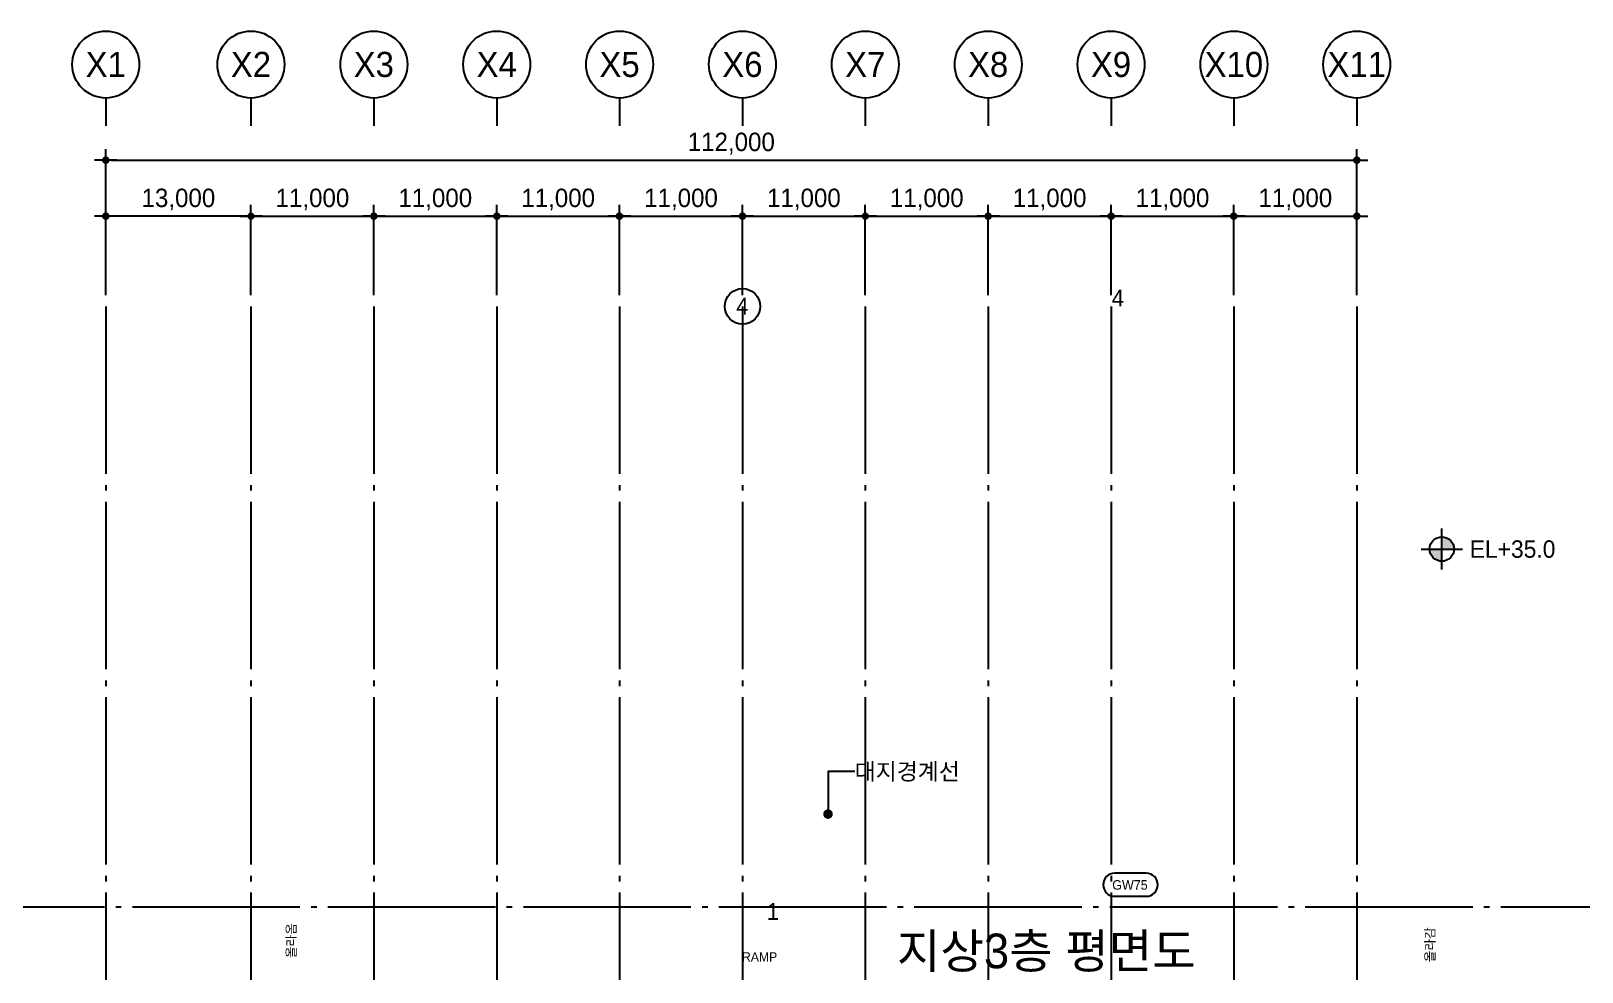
# Model space of a CAD drawing. Header units: millimetres. Extents: x 252735598 to 255219468, y 503852592 to 504847014.
# Drawn here: x 254553680 to 254692535, y 504036252 to 504120528 of the extents above; entities that cross this region are included whole.
import ezdxf
from ezdxf.enums import TextEntityAlignment as Align

# ---------------------------------------------------------------- set-up
doc = ezdxf.new("R2010")
doc.units = ezdxf.units.MM
doc.linetypes.add('CEN', pattern=[35, 30, -2, 1, -2])
for name, color, linetype in [('4A.TEC CEN', 1, 'CEN'), ('4A.TEC DIM', 7, 'Continuous'), ('4A.TEC TEXT', 7, 'Continuous'), ('4A.TEC TEXT 1', 3, 'Continuous'), ('4A.TEC TEXT 2', 3, 'Continuous'), ('4A.TEC 심볼', 7, 'Continuous'), ('㈜SE&C TEXT 1', 3, 'Continuous')]:
    doc.layers.add(name, color=color, linetype=linetype)
doc.styles.add('돋움', font='')
doc.styles.get('돋움').set_extended_font_data('돋움')
doc.dimstyles.new('DIM_600(외부치수)', dxfattribs={"dimscale": 400, "dimtxt": 3.299999999999998, "dimasz": 1, "dimexe": 2, "dimexo": 2, "dimgap": 1, "dimtad": 1, "dimdec": 0, "dimdsep": 46, "dimlunit": 6, "dimtxsty": '돋움', "dimblk1": 'DIMDOT', "dimblk2": 'DIMDOT', "dimsah": 1, "dimcen": 2.5, "dimdle": 1.5, "dimclrd": 8, "dimclre": 8, "dimclrt": 3, "dimadec": 0, "dimazin": 0, "dimtfac": 1, "dimtdec": 0, "dimtix": 1, "dimtmove": 2, "dimatfit": 3, "dimldrblk": 'DIMDOT', "dimfxl": 1, "dimtvp": 1, "dimtolj": 1, "dimtzin": 0, "dimarcsym": 0})

# ---------------------------------------------------------------- blocks, each defined once
blk = doc.blocks.new('DIMDOT')
at = {"color": 0}
blk.add_line((-2, 0), (2, 0), dxfattribs=at)
for radius in [0.5, 0.25]:
    blk.add_circle((0, 0), radius, dxfattribs=at)
blk = doc.blocks.new('*D94')
at = {"layer": '4A.TEC DIM', "color": 8, "lineweight": -2, "transparency": 16777216}
for p, q in [((169307.625374347, -38163.16146063805), (169307.625374347, -25068.86295777559)), ((169807.625374347, -26068.86295777559), (280807.625374347, -26068.86295777559)), ((281307.625374347, -38163.16146063805), (281307.625374347, -25068.86295777559))]:
    blk.add_line(p, q, dxfattribs=at)
at = {"layer": 'Defpoints', "color": 0, "transparency": 16777216}
for p in [(281307.625374347, -26068.86295777559), (169307.625374347, -39163.16146063805), (281307.625374347, -39163.16146063805)]:
    blk.add_point(p, dxfattribs=at)
at = {"layer": '4A.TEC DIM', "color": 8, "lineweight": -2, "transparency": 16777216, "xscale": 500, "yscale": 500, "zscale": 500, "rotation": 180}
blk.add_blockref('DIMDOT', (169307.625374347, -26068.86295777559), dxfattribs=at)
at = {"layer": '4A.TEC DIM', "color": 8, "lineweight": -2, "transparency": 16777216, "xscale": 500, "yscale": 500, "zscale": 500}
blk.add_blockref('DIMDOT', (281307.625374347, -26068.86295777559), dxfattribs=at)
at = {"layer": '4A.TEC DIM', "color": 3, "transparency": 16777216, "insert": (225307.625374347, -24583.78833090992), "char_height": 1649.999999999999, "attachment_point": 5, "style": '돋움'}
blk.add_mtext('\\A1;112,000', dxfattribs=at)
blk = doc.blocks.new('ccs122')
at = {"layer": '4A.TEC 심볼'}
blk.add_line((-5.68e-14, 8), (0, 3), dxfattribs=at)
blk.add_circle((-1.137e-13, 14), 6, dxfattribs=at)
at = {"layer": '4A.TEC TEXT 2', "color": 3, "style": '돋움'}
blk.add_attdef('NO', text='', height=4.5, dxfattribs=at).set_placement((-0.0061597368079092, 14.01791285492388), align=Align.MIDDLE_CENTER)
blk = doc.blocks.new('*D103')
at = {"layer": '4A.TEC DIM', "color": 8, "lineweight": -2, "transparency": 16777216}
for p, q in [((169307.625374347, -38163.15827715397), (169307.625374347, -30081.58232241869)), ((182307.625374347, -38163.15827715397), (182307.625374347, -30081.58232241869)), ((181807.625374347, -31081.58232241869), (169807.625374347, -31081.58232241869))]:
    blk.add_line(p, q, dxfattribs=at)
at = {"layer": 'Defpoints', "color": 0, "transparency": 16777216}
for p in [(169307.625374347, -31081.58232241869), (169307.625374347, -39163.15827715397), (182307.625374347, -39163.15827715397)]:
    blk.add_point(p, dxfattribs=at)
at = {"layer": '4A.TEC DIM', "color": 8, "lineweight": -2, "transparency": 16777216, "xscale": 500, "yscale": 500, "zscale": 500, "rotation": 180}
blk.add_blockref('DIMDOT', (169307.625374347, -31081.58232241869), dxfattribs=at)
at = {"layer": '4A.TEC DIM', "color": 8, "lineweight": -2, "transparency": 16777216, "xscale": 500, "yscale": 500, "zscale": 500}
blk.add_blockref('DIMDOT', (182307.625374347, -31081.58232241869), dxfattribs=at)
at = {"layer": '4A.TEC DIM', "color": 3, "transparency": 16777216, "insert": (175807.625374347, -29596.50769555302), "char_height": 1649.999999999999, "attachment_point": 5, "style": '돋움'}
blk.add_mtext('\\A1;13,000', dxfattribs=at)
blk = doc.blocks.new('*D105')
at = {"layer": '4A.TEC DIM', "color": 8, "lineweight": -2, "transparency": 16777216}
for p, q in [((270307.6253770292, -38163.15827715397), (270307.6253770292, -30081.58232241869)), ((281307.625374347, -38163.15827715397), (281307.625374347, -30081.58232241869)), ((270807.6253770292, -31081.58232241869), (280807.625374347, -31081.58232241869))]:
    blk.add_line(p, q, dxfattribs=at)
at = {"layer": 'Defpoints', "color": 0, "transparency": 16777216}
for p in [(281307.625374347, -31081.58232241869), (270307.6253770292, -39163.15827715397), (281307.625374347, -39163.15827715397)]:
    blk.add_point(p, dxfattribs=at)
at = {"layer": '4A.TEC DIM', "color": 8, "lineweight": -2, "transparency": 16777216, "xscale": 500, "yscale": 500, "zscale": 500, "rotation": 180}
blk.add_blockref('DIMDOT', (270307.6253770292, -31081.58232241869), dxfattribs=at)
at = {"layer": '4A.TEC DIM', "color": 8, "lineweight": -2, "transparency": 16777216, "xscale": 500, "yscale": 500, "zscale": 500}
blk.add_blockref('DIMDOT', (281307.625374347, -31081.58232241869), dxfattribs=at)
at = {"layer": '4A.TEC DIM', "color": 3, "transparency": 16777216, "insert": (275807.6253756881, -29596.50769555302), "char_height": 1649.999999999999, "attachment_point": 5, "style": '돋움'}
blk.add_mtext('\\A1;11,000', dxfattribs=at)
blk = doc.blocks.new('*D106')
at = {"layer": '4A.TEC DIM', "color": 8, "lineweight": -2, "transparency": 16777216}
for p, q in [((259307.6253770292, -38163.15827715397), (259307.6253770292, -30081.58232241869)), ((270307.625374347, -38163.15827715397), (270307.625374347, -30081.58232241869)), ((259807.6253770292, -31081.58232241869), (269807.625374347, -31081.58232241869))]:
    blk.add_line(p, q, dxfattribs=at)
at = {"layer": 'Defpoints', "color": 0, "transparency": 16777216}
for p in [(270307.625374347, -31081.58232241869), (259307.6253770292, -39163.15827715397), (270307.625374347, -39163.15827715397)]:
    blk.add_point(p, dxfattribs=at)
at = {"layer": '4A.TEC DIM', "color": 8, "lineweight": -2, "transparency": 16777216, "xscale": 500, "yscale": 500, "zscale": 500, "rotation": 180}
blk.add_blockref('DIMDOT', (259307.6253770292, -31081.58232241869), dxfattribs=at)
at = {"layer": '4A.TEC DIM', "color": 8, "lineweight": -2, "transparency": 16777216, "xscale": 500, "yscale": 500, "zscale": 500}
blk.add_blockref('DIMDOT', (270307.625374347, -31081.58232241869), dxfattribs=at)
at = {"layer": '4A.TEC DIM', "color": 3, "transparency": 16777216, "insert": (264807.6253756881, -29596.50769555302), "char_height": 1649.999999999999, "attachment_point": 5, "style": '돋움'}
blk.add_mtext('\\A1;11,000', dxfattribs=at)
blk = doc.blocks.new('*D107')
at = {"layer": '4A.TEC DIM', "color": 8, "lineweight": -2, "transparency": 16777216}
for p, q in [((248307.6253770292, -38163.15827727318), (248307.6253770292, -30081.5823225379)), ((259307.625374347, -38163.15827727318), (259307.625374347, -30081.5823225379)), ((248807.6253770292, -31081.5823225379), (258807.625374347, -31081.5823225379))]:
    blk.add_line(p, q, dxfattribs=at)
at = {"layer": 'Defpoints', "color": 0, "transparency": 16777216}
for p in [(259307.625374347, -31081.5823225379), (248307.6253770292, -39163.15827727318), (259307.625374347, -39163.15827727318)]:
    blk.add_point(p, dxfattribs=at)
at = {"layer": '4A.TEC DIM', "color": 8, "lineweight": -2, "transparency": 16777216, "xscale": 500, "yscale": 500, "zscale": 500, "rotation": 180}
blk.add_blockref('DIMDOT', (248307.6253770292, -31081.5823225379), dxfattribs=at)
at = {"layer": '4A.TEC DIM', "color": 8, "lineweight": -2, "transparency": 16777216, "xscale": 500, "yscale": 500, "zscale": 500}
blk.add_blockref('DIMDOT', (259307.625374347, -31081.5823225379), dxfattribs=at)
at = {"layer": '4A.TEC DIM', "color": 3, "transparency": 16777216, "insert": (253807.6253756881, -29596.50769567223), "char_height": 1649.999999999999, "attachment_point": 5, "style": '돋움'}
blk.add_mtext('\\A1;11,000', dxfattribs=at)
blk = doc.blocks.new('*D108')
at = {"layer": '4A.TEC DIM', "color": 8, "lineweight": -2, "transparency": 16777216}
for p, q in [((237307.6253770292, -38163.15827739239), (237307.6253770292, -30081.58232265711)), ((248307.625374347, -38163.15827739239), (248307.625374347, -30081.58232265711)), ((237807.6253770292, -31081.58232265711), (247807.625374347, -31081.58232265711))]:
    blk.add_line(p, q, dxfattribs=at)
at = {"layer": 'Defpoints', "color": 0, "transparency": 16777216}
for p in [(248307.625374347, -31081.58232265711), (237307.6253770292, -39163.15827739239), (248307.625374347, -39163.15827739239)]:
    blk.add_point(p, dxfattribs=at)
at = {"layer": '4A.TEC DIM', "color": 8, "lineweight": -2, "transparency": 16777216, "xscale": 500, "yscale": 500, "zscale": 500, "rotation": 180}
blk.add_blockref('DIMDOT', (237307.6253770292, -31081.58232265711), dxfattribs=at)
at = {"layer": '4A.TEC DIM', "color": 8, "lineweight": -2, "transparency": 16777216, "xscale": 500, "yscale": 500, "zscale": 500}
blk.add_blockref('DIMDOT', (248307.625374347, -31081.58232265711), dxfattribs=at)
at = {"layer": '4A.TEC DIM', "color": 3, "transparency": 16777216, "insert": (242807.6253756881, -29596.50769579144), "char_height": 1649.999999999999, "attachment_point": 5, "style": '돋움'}
blk.add_mtext('\\A1;11,000', dxfattribs=at)
blk = doc.blocks.new('*D109')
at = {"layer": '4A.TEC DIM', "color": 8, "lineweight": -2, "transparency": 16777216}
for p, q in [((226307.6253770292, -38163.15827715397), (226307.6253770292, -30081.58232241869)), ((237307.625374347, -38163.15827715397), (237307.625374347, -30081.58232241869)), ((226807.6253770292, -31081.58232241869), (236807.625374347, -31081.58232241869))]:
    blk.add_line(p, q, dxfattribs=at)
at = {"layer": 'Defpoints', "color": 0, "transparency": 16777216}
for p in [(237307.625374347, -31081.58232241869), (226307.6253770292, -39163.15827715397), (237307.625374347, -39163.15827715397)]:
    blk.add_point(p, dxfattribs=at)
at = {"layer": '4A.TEC DIM', "color": 8, "lineweight": -2, "transparency": 16777216, "xscale": 500, "yscale": 500, "zscale": 500, "rotation": 180}
blk.add_blockref('DIMDOT', (226307.6253770292, -31081.58232241869), dxfattribs=at)
at = {"layer": '4A.TEC DIM', "color": 8, "lineweight": -2, "transparency": 16777216, "xscale": 500, "yscale": 500, "zscale": 500}
blk.add_blockref('DIMDOT', (237307.625374347, -31081.58232241869), dxfattribs=at)
at = {"layer": '4A.TEC DIM', "color": 3, "transparency": 16777216, "insert": (231807.6253756881, -29596.50769555302), "char_height": 1649.999999999999, "attachment_point": 5, "style": '돋움'}
blk.add_mtext('\\A1;11,000', dxfattribs=at)
blk = doc.blocks.new('*D110')
at = {"layer": '4A.TEC DIM', "color": 8, "lineweight": -2, "transparency": 16777216}
for p, q in [((215307.6253770292, -38163.15827715397), (215307.6253770292, -30081.58232241869)), ((226307.625374347, -38163.15827715397), (226307.625374347, -30081.58232241869)), ((215807.6253770292, -31081.58232241869), (225807.625374347, -31081.58232241869))]:
    blk.add_line(p, q, dxfattribs=at)
at = {"layer": 'Defpoints', "color": 0, "transparency": 16777216}
for p in [(226307.625374347, -31081.58232241869), (215307.6253770292, -39163.15827715397), (226307.625374347, -39163.15827715397)]:
    blk.add_point(p, dxfattribs=at)
at = {"layer": '4A.TEC DIM', "color": 8, "lineweight": -2, "transparency": 16777216, "xscale": 500, "yscale": 500, "zscale": 500, "rotation": 180}
blk.add_blockref('DIMDOT', (215307.6253770292, -31081.58232241869), dxfattribs=at)
at = {"layer": '4A.TEC DIM', "color": 8, "lineweight": -2, "transparency": 16777216, "xscale": 500, "yscale": 500, "zscale": 500}
blk.add_blockref('DIMDOT', (226307.625374347, -31081.58232241869), dxfattribs=at)
at = {"layer": '4A.TEC DIM', "color": 3, "transparency": 16777216, "insert": (220807.6253756881, -29596.50769555302), "char_height": 1649.999999999999, "attachment_point": 5, "style": '돋움'}
blk.add_mtext('\\A1;11,000', dxfattribs=at)
blk = doc.blocks.new('*D111')
at = {"layer": '4A.TEC DIM', "color": 8, "lineweight": -2, "transparency": 16777216}
for p, q in [((204307.6253770292, -38163.15827715397), (204307.6253770292, -30081.58232241869)), ((215307.625374347, -38163.15827715397), (215307.625374347, -30081.58232241869)), ((204807.6253770292, -31081.58232241869), (214807.625374347, -31081.58232241869))]:
    blk.add_line(p, q, dxfattribs=at)
at = {"layer": 'Defpoints', "color": 0, "transparency": 16777216}
for p in [(215307.625374347, -31081.58232241869), (204307.6253770292, -39163.15827715397), (215307.625374347, -39163.15827715397)]:
    blk.add_point(p, dxfattribs=at)
at = {"layer": '4A.TEC DIM', "color": 8, "lineweight": -2, "transparency": 16777216, "xscale": 500, "yscale": 500, "zscale": 500, "rotation": 180}
blk.add_blockref('DIMDOT', (204307.6253770292, -31081.58232241869), dxfattribs=at)
at = {"layer": '4A.TEC DIM', "color": 8, "lineweight": -2, "transparency": 16777216, "xscale": 500, "yscale": 500, "zscale": 500}
blk.add_blockref('DIMDOT', (215307.625374347, -31081.58232241869), dxfattribs=at)
at = {"layer": '4A.TEC DIM', "color": 3, "transparency": 16777216, "insert": (209807.6253756881, -29596.50769555302), "char_height": 1649.999999999999, "attachment_point": 5, "style": '돋움'}
blk.add_mtext('\\A1;11,000', dxfattribs=at)
blk = doc.blocks.new('*D112')
at = {"layer": '4A.TEC DIM', "color": 8, "lineweight": -2, "transparency": 16777216}
for p, q in [((193307.6253770292, -38163.15827727318), (193307.6253770292, -30081.5823225379)), ((204307.625374347, -38163.15827727318), (204307.625374347, -30081.5823225379)), ((193807.6253770292, -31081.5823225379), (203807.625374347, -31081.5823225379))]:
    blk.add_line(p, q, dxfattribs=at)
at = {"layer": 'Defpoints', "color": 0, "transparency": 16777216}
for p in [(204307.625374347, -31081.5823225379), (193307.6253770292, -39163.15827727318), (204307.625374347, -39163.15827727318)]:
    blk.add_point(p, dxfattribs=at)
at = {"layer": '4A.TEC DIM', "color": 8, "lineweight": -2, "transparency": 16777216, "xscale": 500, "yscale": 500, "zscale": 500, "rotation": 180}
blk.add_blockref('DIMDOT', (193307.6253770292, -31081.5823225379), dxfattribs=at)
at = {"layer": '4A.TEC DIM', "color": 8, "lineweight": -2, "transparency": 16777216, "xscale": 500, "yscale": 500, "zscale": 500}
blk.add_blockref('DIMDOT', (204307.625374347, -31081.5823225379), dxfattribs=at)
at = {"layer": '4A.TEC DIM', "color": 3, "transparency": 16777216, "insert": (198807.6253756881, -29596.50769567223), "char_height": 1649.999999999999, "attachment_point": 5, "style": '돋움'}
blk.add_mtext('\\A1;11,000', dxfattribs=at)
blk = doc.blocks.new('*D113')
at = {"layer": '4A.TEC DIM', "color": 8, "lineweight": -2, "transparency": 16777216}
for p, q in [((182307.625374347, -38163.15827715397), (182307.625374347, -30081.58232241869)), ((193307.6253716648, -38163.15827715397), (193307.6253716648, -30081.58232241869)), ((182807.625374347, -31081.58232241869), (192807.6253716648, -31081.58232241869))]:
    blk.add_line(p, q, dxfattribs=at)
at = {"layer": 'Defpoints', "color": 0, "transparency": 16777216}
for p in [(193307.6253716648, -31081.58232241869), (182307.625374347, -39163.15827715397), (193307.6253716648, -39163.15827715397)]:
    blk.add_point(p, dxfattribs=at)
at = {"layer": '4A.TEC DIM', "color": 8, "lineweight": -2, "transparency": 16777216, "xscale": 500, "yscale": 500, "zscale": 500, "rotation": 180}
blk.add_blockref('DIMDOT', (182307.625374347, -31081.58232241869), dxfattribs=at)
at = {"layer": '4A.TEC DIM', "color": 8, "lineweight": -2, "transparency": 16777216, "xscale": 500, "yscale": 500, "zscale": 500}
blk.add_blockref('DIMDOT', (193307.6253716648, -31081.58232241869), dxfattribs=at)
at = {"layer": '4A.TEC DIM', "color": 3, "transparency": 16777216, "insert": (187807.6253730059, -29596.50769555302), "char_height": 1649.999999999999, "attachment_point": 5, "style": '돋움'}
blk.add_mtext('\\A1;11,000', dxfattribs=at)
blk = doc.blocks.new('FL-LEVEL1')
at = {"layer": '4A.TEC 심볼', "linetype": 'ByBlock'}
h = blk.add_hatch(color=256, dxfattribs=at)
h.paths.add_polyline_path([(295, 174.9999999991269), (295, -8.731149e-10), (470, -8.731149e-10, 0.4142135623730951)])
h.paths.add_polyline_path([(295, -8.731149e-10), (120, -8.731149e-10, 0.4142135623730951), (295, -175.0000000008731)])
for p, q in [((295, -295.0000000002328), (295, 295.0000000001164)), ((0, 0), (590, -5.82077e-11))]:
    blk.add_line(p, q, dxfattribs=at)
blk.add_circle((295, -1.74623e-10), 174.9999999999983, dxfattribs=at)
at = {"layer": '4A.TEC TEXT 2', "color": 3, "linetype": 'ByBlock', "style": '돋움'}
blk.add_attdef('FL', text='', height=250.0000000000001, dxfattribs=at).set_placement((695, 0), align=Align.MIDDLE_LEFT)
blk = doc.blocks.new('dwg9CDF')
at = {"layer": '4A.TEC 심볼', "color": 3, "linetype": 'ByBlock'}
ref = blk.add_blockref('FL-LEVEL1', (287074.9301715493, -60898.19624531269, 36666.21667055928), dxfattribs=dict(at, xscale=6.250000000000405, yscale=6.250000000000405, zscale=6.250000000000405))
ref.add_attrib('FL', 'EL+35.0', dxfattribs={"layer": '4A.TEC TEXT 1', "color": 3, "linetype": 'ByBlock', "height": 1562.500000000101, "style": '돋움'}).set_placement((291418.6801715493, -60898.19624531269, 36666.21667055928), align=Align.MIDDLE_LEFT)
blk = doc.blocks.new('dwgFD3B')
at = {"layer": '4A.TEC CEN', "color": 250, "ltscale": 500}
blk.add_line((49194.51359510422, -92936.83478701115, -3333.333333333334), (357999.999995023, -92936.83478701115, -3333.333333333334), dxfattribs=at)
at = {"layer": '4A.TEC CEN', "color": 250, "ltscale": 500, "elevation": -3333.333333333334}
for points in [[(169307.625374347, -39163.15827703476), (169307.625374347, -267000.000000298)], [(182307.625374347, -39163.15827703476), (182307.625374347, -267000.000000298)], [(193307.625374347, -39163.15827703476), (193307.625374347, -267000.000000298)], [(204307.625374347, -39163.15827703476), (204307.625374347, -267000.000000298)], [(215307.625374347, -39163.15827703476), (215307.625374347, -267000.000000298)], [(226307.625374347, -39163.15827703476), (226307.625374347, -267000.000000298)], [(237307.625374347, -39163.15827703476), (237307.625374347, -267000.000000298)], [(248307.625374347, -39163.15827703476), (248307.625374347, -267000.000000298)], [(259307.625374347, -39163.15827703476), (259307.625374347, -267000.000000298)], [(270307.625374347, -39163.15827703476), (270307.625374347, -267000.000000298)], [(281307.625374347, -39163.15827703476), (281307.625374347, -267000.000000298)]]:
    blk.add_lwpolyline(points, dxfattribs=at)
at = {"layer": '4A.TEC 심볼'}
ref = blk.add_blockref('ccs122', (169307.625374347, -24500.00636065006, 1666.216670559274), dxfattribs=dict(at, xscale=499.9999977496833, yscale=499.9999977496833, zscale=499.9999977496833))
ref.add_attrib('NO', 'X1', dxfattribs={"layer": '0', "color": 3, "height": 2249.999989873575, "style": '돋움'}).set_placement((169304.5455059707, -17491.04996472597, 1666.216670559274), align=Align.MIDDLE_CENTER)
ref = blk.add_blockref('ccs122', (182307.6253770292, -24499.99999326468, -3333.783329440732), dxfattribs=dict(at, xscale=499.9999977496833, yscale=499.9999977496833, zscale=499.9999977496833))
ref.add_attrib('NO', 'X2', dxfattribs={"layer": '0', "color": 3, "height": 2249.999989873575, "style": '돋움'}).set_placement((182304.5455086231, -17491.04359734058, -3333.783329440732), align=Align.MIDDLE_CENTER)
ref = blk.add_blockref('ccs122', (193307.6253770292, -24499.99999386072, -3333.783329440732), dxfattribs=dict(at, xscale=499.9999977496833, yscale=499.9999977496833, zscale=499.9999977496833))
ref.add_attrib('NO', 'X3', dxfattribs={"layer": '0', "color": 3, "height": 2249.999989873575, "style": '돋움'}).set_placement((193304.5455086529, -17491.04359787703, -3333.783329440732), align=Align.MIDDLE_CENTER)
ref = blk.add_blockref('ccs122', (204307.6253770292, -24499.99999350309, -3333.783329440732), dxfattribs=dict(at, xscale=499.9999977496833, yscale=499.9999977496833, zscale=499.9999977496833))
ref.add_attrib('NO', 'X4', dxfattribs={"layer": '0', "color": 3, "height": 2249.999989873575, "style": '돋움'}).set_placement((204304.5455086529, -17491.04359769821, -3333.783329440732), align=Align.MIDDLE_CENTER)
ref = blk.add_blockref('ccs122', (215307.625377059, -24499.99999350309, -3333.783329440732), dxfattribs=dict(at, xscale=499.9999977496833, yscale=499.9999977496833, zscale=499.9999977496833))
ref.add_attrib('NO', 'X5', dxfattribs={"layer": '0', "color": 3, "height": 2249.999989873575, "style": '돋움'}).set_placement((215304.5455086529, -17491.04359769821, -3333.783329440732), align=Align.MIDDLE_CENTER)
ref = blk.add_blockref('ccs122', (226307.6253770292, -24499.99999350309, -3333.783329440732), dxfattribs=dict(at, xscale=499.9999977496833, yscale=499.9999977496833, zscale=499.9999977496833))
ref.add_attrib('NO', 'X6', dxfattribs={"layer": '0', "color": 3, "height": 2249.999989873575, "style": '돋움'}).set_placement((226304.5455086231, -17491.04359769821, -3333.783329440732), align=Align.MIDDLE_CENTER)
ref = blk.add_blockref('ccs122', (237307.6253770292, -24499.99362617731, -3333.783329440732), dxfattribs=dict(at, xscale=499.9999977496833, yscale=499.9999977496833, zscale=499.9999977496833))
ref.add_attrib('NO', 'X7', dxfattribs={"layer": '0', "color": 3, "height": 2249.999989873575, "style": '돋움'}).set_placement((237304.5455086529, -17491.03723037243, -3333.783329440732), align=Align.MIDDLE_CENTER)
ref = blk.add_blockref('ccs122', (248307.6253770292, -24499.99680989981, -3333.783329440732), dxfattribs=dict(at, xscale=499.9999977496833, yscale=499.9999977496833, zscale=499.9999977496833))
ref.add_attrib('NO', 'X8', dxfattribs={"layer": '0', "color": 3, "height": 2249.999989873575, "style": '돋움'}).set_placement((248304.5455086231, -17491.04041403532, -3333.783329440732), align=Align.MIDDLE_CENTER)
ref = blk.add_blockref('ccs122', (259307.6253770292, -24499.99362617731, -3333.783329440732), dxfattribs=dict(at, xscale=499.9999977496833, yscale=499.9999977496833, zscale=499.9999977496833))
ref.add_attrib('NO', 'X9', dxfattribs={"layer": '0', "color": 3, "height": 2249.999989873575, "style": '돋움'}).set_placement((259304.5455086529, -17491.03723019361, -3333.783329440732), align=Align.MIDDLE_CENTER)
ref = blk.add_blockref('ccs122', (270307.6253770292, -24499.99999326468, -3333.783329440731), dxfattribs=dict(at, xscale=499.9999977496833, yscale=499.9999977496833, zscale=499.9999977496833))
ref.add_attrib('NO', 'X10', dxfattribs={"layer": '0', "color": 3, "height": 2249.999989873575, "style": '돋움'}).set_placement((270304.5455086231, -17491.04359728098, -3333.783329440732), align=Align.MIDDLE_CENTER)
ref = blk.add_blockref('ccs122', (281307.6253770292, -24499.99999326468, -3333.783329440731), dxfattribs=dict(at, xscale=499.9999977496833, yscale=499.9999977496833, zscale=499.9999977496833))
ref.add_attrib('NO', 'X11', dxfattribs={"layer": '0', "color": 3, "height": 2249.999989873575, "style": '돋움'}).set_placement((281304.5455086231, -17491.04359728098, -3333.783329440732), align=Align.MIDDLE_CENTER)
at = {"layer": '4A.TEC DIM'}
for base, p1, p2, picture, middle in [((281307.625374347, -26068.86295777559, 1666.216670559274), (169307.625374347, -39163.16146063805, 1666.216670559274), (281307.625374347, -39163.16146063805, 1666.216670559274), '*D94', (225307.625374347, -24583.78833090992, 1666.216670559274)), ((169307.625374347, -31081.58232241869, 1666.216670559274), (182307.625374347, -39163.15827715397, 1666.216670559274), (169307.625374347, -39163.15827715397, 1666.216670559274), '*D103', (175807.625374347, -29596.50769555302, 1666.216670559274))]:
    dim = blk.add_linear_dim(base=base, p1=p1, p2=p2, dimstyle='DIM_600(외부치수)', override={"dimscale": 500, "dimdec": 1, "dimtxsty": '돋움', "dimblk1": 'DIMDOT', "dimblk2": 'DIMDOT'}, dxfattribs=at)
    dim.commit()
    dim.dimension.update_dxf_attribs({"geometry": picture, "text_midpoint": middle})
for base, p1, p2, picture, middle in [((193307.6253716648, -31081.58232241869, 1666.666666666672), (182307.625374347, -39163.15827715397, 1666.666666666672), (193307.6253716648, -39163.15827715397, 1666.666666666672), '*D113', (187807.6253730059, -29596.50769555302, 1666.666666666672)), ((204307.625374347, -31081.5823225379, 6666.216670559279), (193307.6253770292, -39163.15827727318, 6666.216670559281), (204307.625374347, -39163.15827727318, 6666.216670559281), '*D112', (198807.6253756881, -29596.50769567223, 6666.216670559279)), ((215307.625374347, -31081.58232241869, 1666.216670559274), (204307.6253770292, -39163.15827715397, 1666.216670559274), (215307.625374347, -39163.15827715397, 1666.216670559274), '*D111', (209807.6253756881, -29596.50769555302, 1666.216670559274)), ((226307.625374347, -31081.58232241869, 1666.216670559274), (215307.6253770292, -39163.15827715397, 1666.216670559274), (226307.625374347, -39163.15827715397, 1666.216670559274), '*D110', (220807.6253756881, -29596.50769555302, 1666.216670559274)), ((237307.625374347, -31081.58232241869, 1666.216670559274), (226307.6253770292, -39163.15827715397, 1666.216670559274), (237307.625374347, -39163.15827715397, 1666.216670559274), '*D109', (231807.6253756881, -29596.50769555302, 1666.216670559274)), ((248307.625374347, -31081.58232265711, 11666.21667055928), (237307.6253770292, -39163.15827739239, 11666.21667055928), (248307.625374347, -39163.15827739239, 11666.21667055928), '*D108', (242807.6253756881, -29596.50769579144, 11666.21667055928)), ((259307.625374347, -31081.5823225379, 6666.216670559279), (248307.6253770292, -39163.15827727318, 6666.216670559281), (259307.625374347, -39163.15827727318, 6666.216670559281), '*D107', (253807.6253756881, -29596.50769567223, 6666.216670559279)), ((270307.625374347, -31081.58232241869, 1666.216670559274), (259307.6253770292, -39163.15827715397, 1666.216670559274), (270307.625374347, -39163.15827715397, 1666.216670559274), '*D106', (264807.6253756881, -29596.50769555302, 1666.216670559274)), ((281307.625374347, -31081.58232241869, 1666.216670559274), (270307.6253770292, -39163.15827715397, 1666.216670559274), (281307.625374347, -39163.15827715397, 1666.216670559274), '*D105', (275807.6253756881, -29596.50769555302, 1666.216670559274))]:
    dim = blk.add_linear_dim(base=base, p1=p1, p2=p2, angle=180, dimstyle='DIM_600(외부치수)', override={"dimscale": 500, "dimdec": 1, "dimtxsty": '돋움', "dimblk1": 'DIMDOT', "dimblk2": 'DIMDOT'}, dxfattribs=at)
    dim.commit()
    dim.dimension.update_dxf_attribs({"geometry": picture, "text_midpoint": middle})

msp = doc.modelspace()

# ---------------------------------------------------------------- linework, layer by layer
at = {"layer": '4A.TEC 심볼', "color": 1, "elevation": 3332.883337225936}
msp.add_lwpolyline([(254627421.1550353, 504054201.6401214), (254625033.8171061, 504054201.6401214), (254625033.8171061, 504050393.8500974)], dxfattribs=at)
at = {"layer": '4A.TEC 심볼', "color": 1, "const_width": 426.9720089098053, "elevation": 3332.883337225936}
msp.add_lwpolyline([(254624820.3311032, 504050393.8500974, 1), (254625247.3031091, 504050393.8500974, 1)], format="xyb", close=True, dxfattribs=at)
at = {"layer": '4A.TEC 심볼'}
msp.add_lwpolyline([(254653518.6876323, 504045103.5772578), (254650702.3228563, 504045103.5772578, 1), (254650702.3228563, 504043029.8467156), (254653518.6876323, 504043029.8467156, 1)], format="xyb", close=True, dxfattribs=at)
at = {"layer": '4A.TEC 심볼', "color": 4}
msp.add_circle((254617374.1681056, 504095864.5778618), 1591.549430918953, dxfattribs=at)
msp.add_circle((254617374.1681056, 504095864.5778618), 1591.549430918953, dxfattribs=at)
msp.add_circle((254617374.1681056, 504095864.5778618), 1591.549430918953, dxfattribs=at)
msp.add_circle((254617374.1681056, 504095864.5778618), 1591.549430918953, dxfattribs=at)
msp.add_circle((254617374.1681056, 504095864.5778618), 1591.549430918953, dxfattribs=at)

# ---------------------------------------------------------------- block references
for name, p in [('dwgFD3B', (254391066.5427312, 504135027.7361388, 3333.333333333334)), ('dwg9CDF', (254391066.5427327, 504135027.7361388, -1666.666666666672))]:
    msp.add_blockref(name, p)

# ---------------------------------------------------------------- texts
at = {"layer": '4A.TEC TEXT', "color": 6, "style": '돋움'}
for s, p in [('4', (254617364.0690654, 504095887.5388122)), ('4', (254617364.0690654, 504095887.5388122)), ('4', (254617364.0690654, 504095887.5388122)), ('4', (254617364.0690654, 504095887.5388122)), ('4', (254617364.0690654, 504095887.5388122)), ('4', (254650981.6986347, 504096614.5778618)), ('1', (254620101.2814859, 504041670.6227059))]:
    msp.add_text(s, height=1500, dxfattribs=at).set_placement(p, align=Align.MIDDLE_CENTER)
at = {"layer": '4A.TEC TEXT', "style": '돋움'}
msp.add_text('대지경계선', height=1500, dxfattribs=at).set_placement((254627421.1550353, 504054201.6401214, 3332.883337225936), align=Align.MIDDLE_LEFT)
msp.add_text('GW75', height=855.482457266628, dxfattribs=at).set_placement((254652067.6446202, 504044050.2448753), align=Align.MIDDLE)
at = {"layer": '4A.TEC TEXT 2', "color": 3, "style": '돋움'}
msp.add_text('지상3층 평면도', height=3104.999990881653, dxfattribs=at).set_placement((254631198.1708845, 504035652.9000146, 3333.333333333334), align=Align.BOTTOM_LEFT)
at = {"layer": '㈜SE&C TEXT 1', "style": '돋움'}
for s, p in [('올라옴', (254576970.9570422, 504039062.5708369, -10000.44999610741)), ('올라감', (254678928.2108859, 504038690.9013522, -10000.00000000001))]:
    msp.add_text(s, height=833.3333333333335, rotation=90, dxfattribs=at).set_placement(p, align=Align.MIDDLE_CENTER)
msp.add_text('RAMP', height=833.3333333333335, dxfattribs=at).set_placement((254618910.6394582, 504037604.0820569, -0.4499961073979648), align=Align.MIDDLE_CENTER)

doc.saveas('drawing.dxf')
